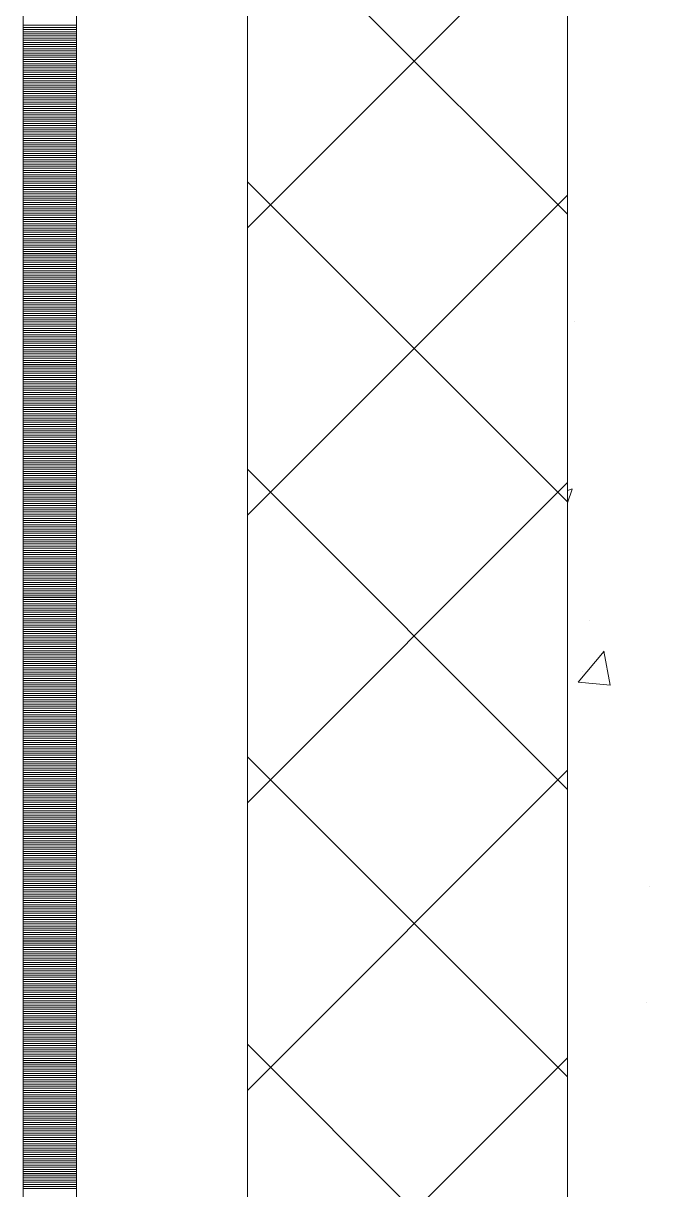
# Model space of a CAD drawing. Header units: millimetres. Extents: x 470010 to 1231400, y -134005 to 421770.
# Drawn here: x 806168 to 806462, y 170814 to 171361 of the extents above; entities that cross this region are included whole.
import ezdxf
from ezdxf.enums import TextEntityAlignment as Align

# ---------------------------------------------------------------- set-up
doc = ezdxf.new("R2010")
doc.units = ezdxf.units.MM
doc.linetypes.add('DASHED', pattern=[19.05, 12.7, -6.35])
doc.layers.get('Defpoints').update_dxf_attribs({"color": 140})
doc.layers.add('АР_Делит', color=120, linetype='Continuous', lineweight=0, plot=False)
for name, color, linetype, lineweight in [('АР_Стены ПЕНОблок', 52, 'Continuous', 20), ('АР_Тонкая', 254, 'Continuous', 5), ('АР_Утеплитель', 31, 'Continuous', 0), ('АР_Штриховка', 8, 'Continuous', 0)]:
    doc.layers.add(name, color=color, linetype=linetype, lineweight=lineweight)
doc.layers.add('РД_Оси_100', color=7, linetype='Continuous', lineweight=0, true_color=0x525252)
doc.styles.add('style1', font='ARIALN.TTF')

# ---------------------------------------------------------------- blocks, each defined once
blk = doc.blocks.new('СОШ_2200_АР_ОСИ_М100_28.05.24')
at = {"layer": 'АР_Делит', "color": 251, "linetype": 'DASHED', "true_color": 0x636466}
blk.add_lwpolyline([(114955, 135155), (114955, -355), (93595.036, -355), (93595.036, 13855), (94145, 13855), (94145, 68320), (66055, 68320), (66055, 13857.73), (83455, 13857.73), (83455, -355), (45245, -355), (45245, 13145), (44695, 13145), (44695, 26755), (45245, 26755), (45245, 68320), (20455, 68320), (20455, 26755), (27955, 26755), (27955, 13145), (-355, 13145), (-355, 100855)], dxfattribs=at)
blk = doc.blocks.new('A$C9108343f')
at = {"layer": 'АР_Стены ПЕНОблок', "color": 18, "linetype": 'Continuous', "lineweight": 20, "true_color": 0x000000}
blk.add_line((140704.09, 313879.49), (140704.09, 237679.49), dxfattribs=at)
at = {"layer": 'АР_Тонкая', "color": 18, "linetype": 'Continuous', "lineweight": 5, "true_color": 0x000000}
for p, q in [((140449.09, 313879.49), (140449.09, 237679.49)), ((140474.09, 313879.49), (140474.09, 237679.49)), ((140474.09, 237679.49), (140474.09, 313879.49)), ((140554.09, 237679.49), (140554.09, 313879.49))]:
    blk.add_line(p, q, dxfattribs=at)
at = {"layer": 'АР_Утеплитель', "color": 18, "linetype": 'Continuous', "lineweight": 0, "true_color": 0x000000}
for p, q in [((140554.09, 313879.49), (140554.09, 237679.49)), ((140704.09, 237679.49), (140704.09, 313879.49))]:
    blk.add_line(p, q, dxfattribs=at)
at = {"layer": 'АР_Штриховка', "color": 18, "linetype": 'Continuous', "lineweight": 0, "true_color": 0x000000}
for p, q in [((140704.09, 271637.67), (140554.09, 271787.67)), ((140554.09, 271631.39), (140704.09, 271781.39)), ((140449.09, 271726.24), (140474.09, 271726.24)), ((140449.09, 271725.24), (140474.09, 271725.24)), ((140449.09, 271724.24), (140474.09, 271724.24)), ((140449.09, 271723.24), (140474.09, 271723.24)), ((140449.09, 271722.24), (140474.09, 271722.24)), ((140449.09, 271721.24), (140474.09, 271721.24)), ((140449.09, 271720.24), (140474.09, 271720.24)), ((140449.09, 271719.24), (140474.09, 271719.24)), ((140449.09, 271718.24), (140474.09, 271718.24)), ((140449.09, 271717.24), (140474.09, 271717.24)), ((140449.09, 271716.24), (140474.09, 271716.24)), ((140449.09, 271715.24), (140474.09, 271715.24)), ((140449.09, 271714.24), (140474.09, 271714.24)), ((140449.09, 271713.24), (140474.09, 271713.24)), ((140449.09, 271712.24), (140474.09, 271712.24)), ((140449.09, 271711.24), (140474.09, 271711.24)), ((140449.09, 271710.24), (140474.09, 271710.24)), ((140449.09, 271709.24), (140474.09, 271709.24)), ((140449.09, 271708.24), (140474.09, 271708.24)), ((140449.09, 271707.24), (140474.09, 271707.24)), ((140449.09, 271706.24), (140474.09, 271706.24)), ((140449.09, 271705.24), (140474.09, 271705.24)), ((140449.09, 271704.24), (140474.09, 271704.24)), ((140449.09, 271703.24), (140474.09, 271703.24)), ((140449.09, 271702.24), (140474.09, 271702.24)), ((140449.09, 271701.24), (140474.09, 271701.24)), ((140449.09, 271700.24), (140474.09, 271700.24)), ((140449.09, 271699.24), (140474.09, 271699.24)), ((140449.09, 271698.24), (140474.09, 271698.24)), ((140449.09, 271697.24), (140474.09, 271697.24)), ((140449.09, 271696.24), (140474.09, 271696.24)), ((140449.09, 271695.24), (140474.09, 271695.24)), ((140449.09, 271694.24), (140474.09, 271694.24)), ((140449.09, 271693.24), (140474.09, 271693.24)), ((140449.09, 271692.24), (140474.09, 271692.24)), ((140449.09, 271691.24), (140474.09, 271691.24)), ((140449.09, 271690.24), (140474.09, 271690.24)), ((140449.09, 271689.24), (140474.09, 271689.24)), ((140449.09, 271688.24), (140474.09, 271688.24)), ((140449.09, 271687.24), (140474.09, 271687.24)), ((140449.09, 271686.24), (140474.09, 271686.24)), ((140449.09, 271685.24), (140474.09, 271685.24)), ((140449.09, 271684.24), (140474.09, 271684.24)), ((140449.09, 271683.24), (140474.09, 271683.24)), ((140449.09, 271682.24), (140474.09, 271682.24)), ((140449.09, 271681.24), (140474.09, 271681.24)), ((140449.09, 271680.24), (140474.09, 271680.24)), ((140449.09, 271679.24), (140474.09, 271679.24)), ((140449.09, 271678.24), (140474.09, 271678.24)), ((140449.09, 271677.24), (140474.09, 271677.24)), ((140449.09, 271676.24), (140474.09, 271676.24)), ((140449.09, 271675.24), (140474.09, 271675.24)), ((140449.09, 271674.24), (140474.09, 271674.24)), ((140449.09, 271673.24), (140474.09, 271673.24)), ((140449.09, 271672.24), (140474.09, 271672.24)), ((140449.09, 271671.24), (140474.09, 271671.24)), ((140449.09, 271670.24), (140474.09, 271670.24)), ((140449.09, 271669.24), (140474.09, 271669.24)), ((140449.09, 271668.24), (140474.09, 271668.24)), ((140449.09, 271667.24), (140474.09, 271667.24)), ((140449.09, 271666.24), (140474.09, 271666.24)), ((140449.09, 271665.24), (140474.09, 271665.24)), ((140449.09, 271664.24), (140474.09, 271664.24)), ((140449.09, 271663.24), (140474.09, 271663.24)), ((140449.09, 271662.24), (140474.09, 271662.24)), ((140449.09, 271661.24), (140474.09, 271661.24)), ((140449.09, 271660.24), (140474.09, 271660.24)), ((140449.09, 271659.24), (140474.09, 271659.24)), ((140449.09, 271658.24), (140474.09, 271658.24)), ((140449.09, 271657.24), (140474.09, 271657.24)), ((140449.09, 271656.24), (140474.09, 271656.24)), ((140449.09, 271655.24), (140474.09, 271655.24)), ((140449.09, 271654.24), (140474.09, 271654.24)), ((140449.09, 271653.24), (140474.09, 271653.24)), ((140704.09, 271502.97), (140554.09, 271652.97)), ((140449.09, 271652.24), (140474.09, 271652.24)), ((140449.09, 271651.24), (140474.09, 271651.24)), ((140449.09, 271650.24), (140474.09, 271650.24)), ((140449.09, 271649.24), (140474.09, 271649.24)), ((140449.09, 271648.24), (140474.09, 271648.24)), ((140449.09, 271647.24), (140474.09, 271647.24)), ((140449.09, 271646.24), (140474.09, 271646.24)), ((140449.09, 271645.24), (140474.09, 271645.24)), ((140449.09, 271644.24), (140474.09, 271644.24)), ((140449.09, 271643.24), (140474.09, 271643.24)), ((140449.09, 271642.24), (140474.09, 271642.24)), ((140554.09, 271496.68), (140704.09, 271646.68)), ((140449.09, 271641.24), (140474.09, 271641.24)), ((140449.09, 271640.24), (140474.09, 271640.24)), ((140449.09, 271639.24), (140474.09, 271639.24)), ((140449.09, 271638.24), (140474.09, 271638.24)), ((140449.09, 271637.24), (140474.09, 271637.24)), ((140449.09, 271636.24), (140474.09, 271636.24)), ((140449.09, 271635.24), (140474.09, 271635.24)), ((140449.09, 271634.24), (140474.09, 271634.24)), ((140449.09, 271633.24), (140474.09, 271633.24)), ((140449.09, 271632.24), (140474.09, 271632.24)), ((140449.09, 271631.24), (140474.09, 271631.24)), ((140449.09, 271630.24), (140474.09, 271630.24)), ((140449.09, 271629.24), (140474.09, 271629.24)), ((140449.09, 271628.24), (140474.09, 271628.24)), ((140449.09, 271627.24), (140474.09, 271627.24)), ((140449.09, 271626.24), (140474.09, 271626.24)), ((140449.09, 271625.24), (140474.09, 271625.24)), ((140449.09, 271624.24), (140474.09, 271624.24)), ((140449.09, 271623.24), (140474.09, 271623.24)), ((140449.09, 271622.24), (140474.09, 271622.24)), ((140449.09, 271621.24), (140474.09, 271621.24)), ((140449.09, 271620.24), (140474.09, 271620.24)), ((140449.09, 271619.24), (140474.09, 271619.24)), ((140449.09, 271618.24), (140474.09, 271618.24)), ((140449.09, 271617.24), (140474.09, 271617.24)), ((140449.09, 271616.24), (140474.09, 271616.24)), ((140449.09, 271615.24), (140474.09, 271615.24)), ((140449.09, 271614.24), (140474.09, 271614.24)), ((140449.09, 271613.24), (140474.09, 271613.24)), ((140449.09, 271612.24), (140474.09, 271612.24)), ((140449.09, 271611.24), (140474.09, 271611.24)), ((140449.09, 271610.24), (140474.09, 271610.24)), ((140449.09, 271609.24), (140474.09, 271609.24)), ((140449.09, 271608.24), (140474.09, 271608.24)), ((140449.09, 271607.24), (140474.09, 271607.24)), ((140449.09, 271606.24), (140474.09, 271606.24)), ((140449.09, 271605.24), (140474.09, 271605.24)), ((140449.09, 271604.24), (140474.09, 271604.24)), ((140449.09, 271603.24), (140474.09, 271603.24)), ((140449.09, 271602.24), (140474.09, 271602.24)), ((140449.09, 271601.24), (140474.09, 271601.24)), ((140449.09, 271600.24), (140474.09, 271600.24)), ((140449.09, 271599.24), (140474.09, 271599.24)), ((140449.09, 271598.24), (140474.09, 271598.24)), ((140449.09, 271597.24), (140474.09, 271597.24)), ((140449.09, 271596.24), (140474.09, 271596.24)), ((140449.09, 271595.24), (140474.09, 271595.24)), ((140449.09, 271594.24), (140474.09, 271594.24)), ((140449.09, 271593.24), (140474.09, 271593.24)), ((140449.09, 271592.24), (140474.09, 271592.24)), ((140449.09, 271591.24), (140474.09, 271591.24)), ((140449.09, 271590.24), (140474.09, 271590.24)), ((140449.09, 271589.24), (140474.09, 271589.24)), ((140449.09, 271588.24), (140474.09, 271588.24)), ((140449.09, 271587.24), (140474.09, 271587.24)), ((140707.19, 271587.29), (140707.19, 271587.29)), ((140449.09, 271586.24), (140474.09, 271586.24)), ((140449.09, 271585.24), (140474.09, 271585.24)), ((140449.09, 271584.24), (140474.09, 271584.24)), ((140449.09, 271583.24), (140474.09, 271583.24)), ((140449.09, 271582.24), (140474.09, 271582.24)), ((140449.09, 271581.24), (140474.09, 271581.24)), ((140449.09, 271580.24), (140474.09, 271580.24)), ((140449.09, 271579.24), (140474.09, 271579.24)), ((140449.09, 271578.24), (140474.09, 271578.24)), ((140449.09, 271577.24), (140474.09, 271577.24)), ((140449.09, 271576.24), (140474.09, 271576.24)), ((140449.09, 271575.24), (140474.09, 271575.24)), ((140449.09, 271574.24), (140474.09, 271574.24)), ((140449.09, 271573.24), (140474.09, 271573.24)), ((140449.09, 271572.24), (140474.09, 271572.24)), ((140449.09, 271571.24), (140474.09, 271571.24)), ((140449.09, 271570.24), (140474.09, 271570.24)), ((140449.09, 271569.24), (140474.09, 271569.24)), ((140449.09, 271568.24), (140474.09, 271568.24)), ((140449.09, 271567.24), (140474.09, 271567.24)), ((140449.09, 271566.24), (140474.09, 271566.24)), ((140449.09, 271565.24), (140474.09, 271565.24)), ((140449.09, 271564.24), (140474.09, 271564.24)), ((140449.09, 271563.24), (140474.09, 271563.24)), ((140449.09, 271562.24), (140474.09, 271562.24)), ((140449.09, 271561.24), (140474.09, 271561.24)), ((140449.09, 271560.24), (140474.09, 271560.24)), ((140449.09, 271559.24), (140474.09, 271559.24)), ((140449.09, 271558.24), (140474.09, 271558.24)), ((140449.09, 271557.24), (140474.09, 271557.24)), ((140449.09, 271556.24), (140474.09, 271556.24)), ((140449.09, 271555.24), (140474.09, 271555.24)), ((140449.09, 271554.24), (140474.09, 271554.24)), ((140449.09, 271553.24), (140474.09, 271553.24)), ((140449.09, 271552.24), (140474.09, 271552.24)), ((140449.09, 271551.24), (140474.09, 271551.24)), ((140449.09, 271550.24), (140474.09, 271550.24)), ((140449.09, 271549.24), (140474.09, 271549.24)), ((140449.09, 271548.24), (140474.09, 271548.24)), ((140449.09, 271547.24), (140474.09, 271547.24)), ((140449.09, 271546.24), (140474.09, 271546.24)), ((140449.09, 271545.24), (140474.09, 271545.24)), ((140449.09, 271544.24), (140474.09, 271544.24)), ((140449.09, 271543.24), (140474.09, 271543.24)), ((140449.09, 271542.24), (140474.09, 271542.24)), ((140449.09, 271541.24), (140474.09, 271541.24)), ((140449.09, 271540.24), (140474.09, 271540.24)), ((140449.09, 271539.24), (140474.09, 271539.24)), ((140449.09, 271538.24), (140474.09, 271538.24)), ((140449.09, 271537.24), (140474.09, 271537.24)), ((140449.09, 271536.24), (140474.09, 271536.24)), ((140449.09, 271535.24), (140474.09, 271535.24)), ((140449.09, 271534.24), (140474.09, 271534.24)), ((140449.09, 271533.24), (140474.09, 271533.24)), ((140449.09, 271532.24), (140474.09, 271532.24)), ((140449.09, 271531.24), (140474.09, 271531.24)), ((140449.09, 271530.24), (140474.09, 271530.24)), ((140449.09, 271529.24), (140474.09, 271529.24)), ((140449.09, 271528.24), (140474.09, 271528.24)), ((140449.09, 271527.24), (140474.09, 271527.24)), ((140449.09, 271526.24), (140474.09, 271526.24)), ((140449.09, 271525.24), (140474.09, 271525.24)), ((140449.09, 271524.24), (140474.09, 271524.24)), ((140449.09, 271523.24), (140474.09, 271523.24)), ((140449.09, 271522.24), (140474.09, 271522.24)), ((140449.09, 271521.24), (140474.09, 271521.24)), ((140449.09, 271520.24), (140474.09, 271520.24)), ((140449.09, 271519.24), (140474.09, 271519.24)), ((140449.09, 271518.24), (140474.09, 271518.24)), ((140449.09, 271517.24), (140474.09, 271517.24)), ((140449.09, 271516.24), (140474.09, 271516.24)), ((140704.09, 271368.26), (140554.09, 271518.26)), ((140449.09, 271515.24), (140474.09, 271515.24)), ((140449.09, 271514.24), (140474.09, 271514.24)), ((140449.09, 271513.24), (140474.09, 271513.24)), ((140449.09, 271512.24), (140474.09, 271512.24)), ((140449.09, 271511.24), (140474.09, 271511.24)), ((140554.09, 271361.98), (140704.09, 271511.98)), ((140449.09, 271510.24), (140474.09, 271510.24)), ((140449.09, 271509.24), (140474.09, 271509.24)), ((140449.09, 271508.24), (140474.09, 271508.24)), ((140449.09, 271507.24), (140474.09, 271507.24)), ((140449.09, 271506.24), (140474.09, 271506.24)), ((140449.09, 271505.24), (140474.09, 271505.24)), ((140704.09, 271508.22), (140706.32, 271509.08)), ((140704.09, 271502.49), (140706.24, 271508.88)), ((140449.09, 271504.24), (140474.09, 271504.24)), ((140449.09, 271503.24), (140474.09, 271503.24)), ((140449.09, 271502.24), (140474.09, 271502.24)), ((140449.09, 271501.24), (140474.09, 271501.24)), ((140449.09, 271500.24), (140474.09, 271500.24)), ((140449.09, 271499.24), (140474.09, 271499.24)), ((140449.09, 271498.24), (140474.09, 271498.24)), ((140449.09, 271497.24), (140474.09, 271497.24)), ((140449.09, 271496.24), (140474.09, 271496.24)), ((140449.09, 271495.24), (140474.09, 271495.24)), ((140449.09, 271494.24), (140474.09, 271494.24)), ((140449.09, 271493.24), (140474.09, 271493.24)), ((140449.09, 271492.24), (140474.09, 271492.24)), ((140449.09, 271491.24), (140474.09, 271491.24)), ((140449.09, 271490.24), (140474.09, 271490.24)), ((140449.09, 271489.24), (140474.09, 271489.24)), ((140449.09, 271488.24), (140474.09, 271488.24)), ((140449.09, 271487.24), (140474.09, 271487.24)), ((140449.09, 271486.24), (140474.09, 271486.24)), ((140449.09, 271485.24), (140474.09, 271485.24)), ((140449.09, 271484.24), (140474.09, 271484.24)), ((140449.09, 271483.24), (140474.09, 271483.24)), ((140449.09, 271482.24), (140474.09, 271482.24)), ((140449.09, 271481.24), (140474.09, 271481.24)), ((140449.09, 271480.24), (140474.09, 271480.24)), ((140449.09, 271479.24), (140474.09, 271479.24)), ((140449.09, 271478.24), (140474.09, 271478.24)), ((140449.09, 271477.24), (140474.09, 271477.24)), ((140449.09, 271476.24), (140474.09, 271476.24)), ((140449.09, 271475.24), (140474.09, 271475.24)), ((140449.09, 271474.24), (140474.09, 271474.24)), ((140449.09, 271473.24), (140474.09, 271473.24)), ((140449.09, 271472.24), (140474.09, 271472.24)), ((140449.09, 271471.24), (140474.09, 271471.24)), ((140449.09, 271470.24), (140474.09, 271470.24)), ((140449.09, 271469.24), (140474.09, 271469.24)), ((140449.09, 271468.24), (140474.09, 271468.24)), ((140449.09, 271467.24), (140474.09, 271467.24)), ((140449.09, 271466.24), (140474.09, 271466.24)), ((140449.09, 271465.24), (140474.09, 271465.24)), ((140449.09, 271464.24), (140474.09, 271464.24)), ((140449.09, 271463.24), (140474.09, 271463.24)), ((140449.09, 271462.24), (140474.09, 271462.24)), ((140449.09, 271461.24), (140474.09, 271461.24)), ((140449.09, 271460.24), (140474.09, 271460.24)), ((140449.09, 271459.24), (140474.09, 271459.24)), ((140449.09, 271458.24), (140474.09, 271458.24)), ((140449.09, 271457.24), (140474.09, 271457.24)), ((140449.09, 271456.24), (140474.09, 271456.24)), ((140449.09, 271455.24), (140474.09, 271455.24)), ((140449.09, 271454.24), (140474.09, 271454.24)), ((140449.09, 271453.24), (140474.09, 271453.24)), ((140449.09, 271452.24), (140474.09, 271452.24)), ((140449.09, 271451.24), (140474.09, 271451.24)), ((140449.09, 271450.24), (140474.09, 271450.24)), ((140449.09, 271449.24), (140474.09, 271449.24)), ((140449.09, 271448.24), (140474.09, 271448.24)), ((140449.09, 271447.24), (140474.09, 271447.24)), ((140449.09, 271446.24), (140474.09, 271446.24)), ((140449.09, 271445.24), (140474.09, 271445.24)), ((140714.53, 271447.55), (140714.53, 271447.55)), ((140449.09, 271444.24), (140474.09, 271444.24)), ((140449.09, 271443.24), (140474.09, 271443.24)), ((140449.09, 271442.24), (140474.09, 271442.24)), ((140449.09, 271441.24), (140474.09, 271441.24)), ((140449.09, 271440.24), (140474.09, 271440.24)), ((140449.09, 271439.24), (140474.09, 271439.24)), ((140449.09, 271438.24), (140474.09, 271438.24)), ((140449.09, 271437.24), (140474.09, 271437.24)), ((140449.09, 271436.24), (140474.09, 271436.24)), ((140449.09, 271435.24), (140474.09, 271435.24)), ((140449.09, 271434.24), (140474.09, 271434.24)), ((140449.09, 271433.24), (140474.09, 271433.24)), ((140449.09, 271432.24), (140474.09, 271432.24)), ((140449.09, 271431.24), (140474.09, 271431.24)), ((140449.09, 271430.24), (140474.09, 271430.24)), ((140449.09, 271429.24), (140474.09, 271429.24)), ((140709.12, 271418.47), (140721.36, 271433.07)), ((140724.13, 271417.1), (140721.19, 271433.03)), ((140449.09, 271428.24), (140474.09, 271428.24)), ((140449.09, 271427.24), (140474.09, 271427.24)), ((140449.09, 271426.24), (140474.09, 271426.24)), ((140449.09, 271425.24), (140474.09, 271425.24)), ((140449.09, 271424.24), (140474.09, 271424.24)), ((140449.09, 271423.24), (140474.09, 271423.24)), ((140711.28, 271423.38), (140711.28, 271423.38)), ((140449.09, 271422.24), (140474.09, 271422.24)), ((140449.09, 271421.24), (140474.09, 271421.24)), ((140449.09, 271420.24), (140474.09, 271420.24)), ((140449.09, 271419.24), (140474.09, 271419.24)), ((140449.09, 271418.24), (140474.09, 271418.24)), ((140709.12, 271418.46), (140724.3, 271417.14)), ((140449.09, 271417.24), (140474.09, 271417.24)), ((140449.09, 271416.24), (140474.09, 271416.24)), ((140449.09, 271415.24), (140474.09, 271415.24)), ((140449.09, 271414.24), (140474.09, 271414.24)), ((140449.09, 271413.24), (140474.09, 271413.24)), ((140449.09, 271412.24), (140474.09, 271412.24)), ((140449.09, 271411.24), (140474.09, 271411.24)), ((140449.09, 271410.24), (140474.09, 271410.24)), ((140449.09, 271409.24), (140474.09, 271409.24)), ((140449.09, 271408.24), (140474.09, 271408.24)), ((140449.09, 271407.24), (140474.09, 271407.24)), ((140449.09, 271406.24), (140474.09, 271406.24)), ((140449.09, 271405.24), (140474.09, 271405.24)), ((140449.09, 271404.24), (140474.09, 271404.24)), ((140449.09, 271403.24), (140474.09, 271403.24)), ((140449.09, 271402.24), (140474.09, 271402.24)), ((140449.09, 271401.24), (140474.09, 271401.24)), ((140449.09, 271400.24), (140474.09, 271400.24)), ((140449.09, 271399.24), (140474.09, 271399.24)), ((140449.09, 271398.24), (140474.09, 271398.24)), ((140449.09, 271397.24), (140474.09, 271397.24)), ((140449.09, 271396.24), (140474.09, 271396.24)), ((140449.09, 271395.24), (140474.09, 271395.24)), ((140449.09, 271394.24), (140474.09, 271394.24)), ((140449.09, 271393.24), (140474.09, 271393.24)), ((140449.09, 271392.24), (140474.09, 271392.24)), ((140449.09, 271391.24), (140474.09, 271391.24)), ((140449.09, 271390.24), (140474.09, 271390.24)), ((140449.09, 271389.24), (140474.09, 271389.24)), ((140449.09, 271388.24), (140474.09, 271388.24)), ((140449.09, 271387.24), (140474.09, 271387.24)), ((140449.09, 271386.24), (140474.09, 271386.24)), ((140449.09, 271385.24), (140474.09, 271385.24)), ((140449.09, 271384.24), (140474.09, 271384.24)), ((140449.09, 271383.24), (140474.09, 271383.24)), ((140449.09, 271382.24), (140474.09, 271382.24)), ((140449.09, 271381.24), (140474.09, 271381.24)), ((140449.09, 271380.24), (140474.09, 271380.24)), ((140704.09, 271233.56), (140554.09, 271383.56)), ((140449.09, 271379.24), (140474.09, 271379.24)), ((140449.09, 271378.24), (140474.09, 271378.24)), ((140449.09, 271377.24), (140474.09, 271377.24)), ((140449.09, 271376.24), (140474.09, 271376.24)), ((140449.09, 271375.24), (140474.09, 271375.24)), ((140449.09, 271374.24), (140474.09, 271374.24)), ((140554.09, 271227.27), (140704.09, 271377.27)), ((140449.09, 271373.24), (140474.09, 271373.24)), ((140449.09, 271372.24), (140474.09, 271372.24)), ((140449.09, 271371.24), (140474.09, 271371.24)), ((140449.09, 271370.24), (140474.09, 271370.24)), ((140449.09, 271369.24), (140474.09, 271369.24)), ((140449.09, 271368.24), (140474.09, 271368.24)), ((140449.09, 271367.24), (140474.09, 271367.24)), ((140449.09, 271366.24), (140474.09, 271366.24)), ((140449.09, 271365.24), (140474.09, 271365.24)), ((140449.09, 271364.24), (140474.09, 271364.24)), ((140449.09, 271363.24), (140474.09, 271363.24)), ((140449.09, 271362.24), (140474.09, 271362.24)), ((140449.09, 271361.24), (140474.09, 271361.24)), ((140449.09, 271360.24), (140474.09, 271360.24)), ((140449.09, 271359.24), (140474.09, 271359.24)), ((140449.09, 271358.24), (140474.09, 271358.24)), ((140449.09, 271357.24), (140474.09, 271357.24)), ((140449.09, 271356.24), (140474.09, 271356.24)), ((140449.09, 271355.24), (140474.09, 271355.24)), ((140449.09, 271354.24), (140474.09, 271354.24)), ((140449.09, 271353.24), (140474.09, 271353.24)), ((140449.09, 271352.24), (140474.09, 271352.24)), ((140449.09, 271351.24), (140474.09, 271351.24)), ((140449.09, 271350.24), (140474.09, 271350.24)), ((140449.09, 271349.24), (140474.09, 271349.24)), ((140449.09, 271348.24), (140474.09, 271348.24)), ((140449.09, 271347.24), (140474.09, 271347.24)), ((140449.09, 271346.24), (140474.09, 271346.24)), ((140449.09, 271345.24), (140474.09, 271345.24)), ((140449.09, 271344.24), (140474.09, 271344.24)), ((140449.09, 271343.24), (140474.09, 271343.24)), ((140449.09, 271342.24), (140474.09, 271342.24)), ((140449.09, 271341.24), (140474.09, 271341.24)), ((140449.09, 271340.24), (140474.09, 271340.24)), ((140449.09, 271339.24), (140474.09, 271339.24)), ((140449.09, 271338.24), (140474.09, 271338.24)), ((140449.09, 271337.24), (140474.09, 271337.24)), ((140449.09, 271336.24), (140474.09, 271336.24)), ((140449.09, 271335.24), (140474.09, 271335.24)), ((140449.09, 271334.24), (140474.09, 271334.24)), ((140449.09, 271333.24), (140474.09, 271333.24)), ((140449.09, 271332.24), (140474.09, 271332.24)), ((140449.09, 271331.24), (140474.09, 271331.24)), ((140449.09, 271330.24), (140474.09, 271330.24)), ((140449.09, 271329.24), (140474.09, 271329.24)), ((140449.09, 271328.24), (140474.09, 271328.24)), ((140449.09, 271327.24), (140474.09, 271327.24)), ((140449.09, 271326.24), (140474.09, 271326.24)), ((140449.09, 271325.24), (140474.09, 271325.24)), ((140449.09, 271324.24), (140474.09, 271324.24)), ((140449.09, 271323.24), (140474.09, 271323.24)), ((140449.09, 271322.24), (140474.09, 271322.24)), ((140449.09, 271321.24), (140474.09, 271321.24)), ((140449.09, 271320.24), (140474.09, 271320.24)), ((140449.09, 271319.24), (140474.09, 271319.24)), ((140742.78, 271322.66), (140742.78, 271322.66)), ((140449.09, 271318.24), (140474.09, 271318.24)), ((140449.09, 271317.24), (140474.09, 271317.24)), ((140449.09, 271316.24), (140474.09, 271316.24)), ((140449.09, 271315.24), (140474.09, 271315.24)), ((140449.09, 271314.24), (140474.09, 271314.24)), ((140449.09, 271313.24), (140474.09, 271313.24)), ((140449.09, 271312.24), (140474.09, 271312.24)), ((140449.09, 271311.24), (140474.09, 271311.24)), ((140449.09, 271310.24), (140474.09, 271310.24)), ((140449.09, 271309.24), (140474.09, 271309.24)), ((140449.09, 271308.24), (140474.09, 271308.24)), ((140449.09, 271307.24), (140474.09, 271307.24)), ((140449.09, 271306.24), (140474.09, 271306.24)), ((140449.09, 271305.24), (140474.09, 271305.24)), ((140449.09, 271304.24), (140474.09, 271304.24)), ((140449.09, 271303.24), (140474.09, 271303.24)), ((140449.09, 271302.24), (140474.09, 271302.24)), ((140449.09, 271301.24), (140474.09, 271301.24)), ((140449.09, 271300.24), (140474.09, 271300.24)), ((140449.09, 271299.24), (140474.09, 271299.24)), ((140449.09, 271298.24), (140474.09, 271298.24)), ((140449.09, 271297.24), (140474.09, 271297.24)), ((140449.09, 271296.24), (140474.09, 271296.24)), ((140449.09, 271295.24), (140474.09, 271295.24)), ((140449.09, 271294.24), (140474.09, 271294.24)), ((140449.09, 271293.24), (140474.09, 271293.24)), ((140449.09, 271292.24), (140474.09, 271292.24)), ((140449.09, 271291.24), (140474.09, 271291.24)), ((140449.09, 271290.24), (140474.09, 271290.24)), ((140449.09, 271289.24), (140474.09, 271289.24)), ((140449.09, 271288.24), (140474.09, 271288.24)), ((140449.09, 271287.24), (140474.09, 271287.24)), ((140449.09, 271286.24), (140474.09, 271286.24)), ((140449.09, 271285.24), (140474.09, 271285.24)), ((140449.09, 271284.24), (140474.09, 271284.24)), ((140449.09, 271283.24), (140474.09, 271283.24)), ((140449.09, 271282.24), (140474.09, 271282.24)), ((140449.09, 271281.24), (140474.09, 271281.24)), ((140449.09, 271280.24), (140474.09, 271280.24)), ((140449.09, 271279.24), (140474.09, 271279.24)), ((140449.09, 271278.24), (140474.09, 271278.24)), ((140449.09, 271277.24), (140474.09, 271277.24)), ((140449.09, 271276.24), (140474.09, 271276.24)), ((140449.09, 271275.24), (140474.09, 271275.24)), ((140449.09, 271274.24), (140474.09, 271274.24)), ((140449.09, 271273.24), (140474.09, 271273.24)), ((140449.09, 271272.24), (140474.09, 271272.24)), ((140449.09, 271271.24), (140474.09, 271271.24)), ((140449.09, 271270.24), (140474.09, 271270.24)), ((140449.09, 271269.24), (140474.09, 271269.24)), ((140449.09, 271268.24), (140474.09, 271268.24)), ((140449.09, 271267.24), (140474.09, 271267.24)), ((140449.09, 271266.24), (140474.09, 271266.24)), ((140449.09, 271265.24), (140474.09, 271265.24)), ((140741.31, 271268.31), (140741.31, 271268.31)), ((140449.09, 271264.24), (140474.09, 271264.24)), ((140449.09, 271263.24), (140474.09, 271263.24)), ((140449.09, 271262.24), (140474.09, 271262.24)), ((140449.09, 271261.24), (140474.09, 271261.24)), ((140449.09, 271260.24), (140474.09, 271260.24)), ((140449.09, 271259.24), (140474.09, 271259.24)), ((140449.09, 271258.24), (140474.09, 271258.24)), ((140449.09, 271257.24), (140474.09, 271257.24)), ((140449.09, 271256.24), (140474.09, 271256.24)), ((140449.09, 271255.24), (140474.09, 271255.24)), ((140449.09, 271254.24), (140474.09, 271254.24)), ((140449.09, 271253.24), (140474.09, 271253.24)), ((140449.09, 271252.24), (140474.09, 271252.24)), ((140449.09, 271251.24), (140474.09, 271251.24)), ((140449.09, 271250.24), (140474.09, 271250.24)), ((140449.09, 271249.24), (140474.09, 271249.24)), ((140449.09, 271248.24), (140474.09, 271248.24)), ((140704.09, 271098.86), (140554.09, 271248.86)), ((140449.09, 271247.24), (140474.09, 271247.24)), ((140449.09, 271246.24), (140474.09, 271246.24)), ((140449.09, 271245.24), (140474.09, 271245.24)), ((140449.09, 271244.24), (140474.09, 271244.24)), ((140449.09, 271243.24), (140474.09, 271243.24)), ((140449.09, 271242.24), (140474.09, 271242.24)), ((140449.09, 271241.24), (140474.09, 271241.24)), ((140449.09, 271240.24), (140474.09, 271240.24)), ((140449.09, 271239.24), (140474.09, 271239.24)), ((140449.09, 271238.24), (140474.09, 271238.24)), ((140554.09, 271092.57), (140704.09, 271242.57)), ((140449.09, 271237.24), (140474.09, 271237.24)), ((140449.09, 271236.24), (140474.09, 271236.24)), ((140449.09, 271235.24), (140474.09, 271235.24)), ((140449.09, 271234.24), (140474.09, 271234.24)), ((140449.09, 271233.24), (140474.09, 271233.24)), ((140449.09, 271232.24), (140474.09, 271232.24)), ((140449.09, 271231.24), (140474.09, 271231.24)), ((140449.09, 271230.24), (140474.09, 271230.24)), ((140449.09, 271229.24), (140474.09, 271229.24)), ((140449.09, 271228.24), (140474.09, 271228.24)), ((140449.09, 271227.24), (140474.09, 271227.24)), ((140449.09, 271226.24), (140474.09, 271226.24)), ((140449.09, 271225.24), (140474.09, 271225.24)), ((140449.09, 271224.24), (140474.09, 271224.24)), ((140449.09, 271223.24), (140474.09, 271223.24)), ((140449.09, 271222.24), (140474.09, 271222.24)), ((140449.09, 271221.24), (140474.09, 271221.24)), ((140449.09, 271220.24), (140474.09, 271220.24)), ((140449.09, 271219.24), (140474.09, 271219.24)), ((140449.09, 271218.24), (140474.09, 271218.24)), ((140449.09, 271217.24), (140474.09, 271217.24)), ((140449.09, 271216.24), (140474.09, 271216.24)), ((140449.09, 271215.24), (140474.09, 271215.24)), ((140449.09, 271214.24), (140474.09, 271214.24)), ((140449.09, 271213.24), (140474.09, 271213.24)), ((140449.09, 271212.24), (140474.09, 271212.24)), ((140449.09, 271211.24), (140474.09, 271211.24)), ((140449.09, 271210.24), (140474.09, 271210.24)), ((140449.09, 271209.24), (140474.09, 271209.24)), ((140449.09, 271208.24), (140474.09, 271208.24)), ((140449.09, 271207.24), (140474.09, 271207.24)), ((140449.09, 271206.24), (140474.09, 271206.24)), ((140449.09, 271205.24), (140474.09, 271205.24)), ((140449.09, 271204.24), (140474.09, 271204.24)), ((140449.09, 271203.24), (140474.09, 271203.24)), ((140449.09, 271202.24), (140474.09, 271202.24)), ((140449.09, 271201.24), (140474.09, 271201.24)), ((140449.09, 271200.24), (140474.09, 271200.24)), ((140449.09, 271199.24), (140474.09, 271199.24)), ((140449.09, 271198.24), (140474.09, 271198.24)), ((140449.09, 271197.24), (140474.09, 271197.24)), ((140449.09, 271196.24), (140474.09, 271196.24)), ((140449.09, 271195.24), (140474.09, 271195.24)), ((140449.09, 271194.24), (140474.09, 271194.24)), ((140449.09, 271193.24), (140474.09, 271193.24)), ((140449.09, 271192.24), (140474.09, 271192.24)), ((140449.09, 271191.24), (140474.09, 271191.24)), ((140449.09, 271190.24), (140474.09, 271190.24)), ((140449.09, 271189.24), (140474.09, 271189.24)), ((140449.09, 271188.24), (140474.09, 271188.24)), ((140449.09, 271187.24), (140474.09, 271187.24)), ((140449.09, 271186.24), (140474.09, 271186.24)), ((140449.09, 271185.24), (140474.09, 271185.24)), ((140449.09, 271184.24), (140474.09, 271184.24)), ((140449.09, 271183.24), (140474.09, 271183.24)), ((140449.09, 271182.24), (140474.09, 271182.24)), ((140449.09, 271181.24), (140474.09, 271181.24))]:
    blk.add_line(p, q, dxfattribs=at)
at = {"layer": 'РД_Оси_100'}
blk.add_blockref('СОШ_2200_АР_ОСИ_М100_28.05.24', (140804.09, 223079.49), dxfattribs=at)
at = {"layer": 'Defpoints', "color": 18, "true_color": 0x000000, "style": 'style1'}
for p in [(143949.34, 316089.12), (143974.98, 281639.5), (143890.4, 273244.71), (143839.99, 264276.81), (143967.75, 254892.38), (12251.96, 104178.14), (12382.58, 96023.14)]:
    blk.add_attdef('АР-ПОМЕЩЕНИЕ:НАИМЕНОВАНИЕ', text='', height=100, dxfattribs=at).set_placement(p, align=Align.MIDDLE)
at = {"layer": 'Defpoints', "color": 18, "true_color": 0x000000, "style": 'style1', "flags": 8}
for p in [(143951.3, 279099.09), (143848.34, 269251.11), (143875.33, 260094.25), (144049.74, 250824.7), (163419.28, 238153.36), (155897.46, 237965.97), (183037.2, 237965.97), (143342.94, 237876.19)]:
    blk.add_attdef('АР-ПОМЕЩЕНИЕ:НАИМЕНОВАНИЕ', text='', height=100, dxfattribs=at).set_placement(p, align=Align.MIDDLE)

msp = doc.modelspace()

# ---------------------------------------------------------------- linework, layer by layer
at = {"layer": 'АР_Стены ПЕНОблок', "color": 18, "linetype": 'Continuous', "lineweight": 20, "true_color": 0x000000}
msp.add_line((806422.706, 213513.251), (806422.706, 137313.251), dxfattribs=at)
at = {"layer": 'АР_Тонкая', "color": 18, "linetype": 'Continuous', "lineweight": 5, "true_color": 0x000000}
for p, q in [((806167.706, 213513.251), (806167.706, 137313.251)), ((806192.706, 213513.251), (806192.706, 137313.251)), ((806192.706, 137313.251), (806192.706, 213513.251)), ((806272.706, 137313.251), (806272.706, 213513.251))]:
    msp.add_line(p, q, dxfattribs=at)
at = {"layer": 'АР_Утеплитель', "color": 18, "linetype": 'Continuous', "lineweight": 0, "true_color": 0x000000}
for p, q in [((806272.706, 213513.251), (806272.706, 137313.251)), ((806422.706, 137313.251), (806422.706, 213513.251))]:
    msp.add_line(p, q, dxfattribs=at)
at = {"layer": 'АР_Штриховка', "color": 18, "linetype": 'Continuous', "lineweight": 0, "true_color": 0x000000}
for p, q in [((806422.706, 171271.43), (806272.706, 171421.43)), ((806272.706, 171265.143), (806422.706, 171415.143)), ((806167.706, 171360), (806192.706, 171360)), ((806167.706, 171359), (806192.706, 171359)), ((806167.706, 171358), (806192.706, 171358)), ((806167.706, 171357), (806192.706, 171357)), ((806167.706, 171356), (806192.706, 171356)), ((806167.706, 171355), (806192.706, 171355)), ((806167.706, 171354), (806192.706, 171354)), ((806167.706, 171353), (806192.706, 171353)), ((806167.706, 171352), (806192.706, 171352)), ((806167.706, 171351), (806192.706, 171351)), ((806167.706, 171350), (806192.706, 171350)), ((806167.706, 171349), (806192.706, 171349)), ((806167.706, 171348), (806192.706, 171348)), ((806167.706, 171347), (806192.706, 171347)), ((806167.706, 171346), (806192.706, 171346)), ((806167.706, 171345), (806192.706, 171345)), ((806167.706, 171344), (806192.706, 171344)), ((806167.706, 171343), (806192.706, 171343)), ((806167.706, 171342), (806192.706, 171342)), ((806167.706, 171341), (806192.706, 171341)), ((806167.706, 171340), (806192.706, 171340)), ((806167.706, 171339), (806192.706, 171339)), ((806167.706, 171338), (806192.706, 171338)), ((806167.706, 171337), (806192.706, 171337)), ((806167.706, 171336), (806192.706, 171336)), ((806167.706, 171335), (806192.706, 171335)), ((806167.706, 171334), (806192.706, 171334)), ((806167.706, 171333), (806192.706, 171333)), ((806167.706, 171332), (806192.706, 171332)), ((806167.706, 171331), (806192.706, 171331)), ((806167.706, 171330), (806192.706, 171330)), ((806167.706, 171329), (806192.706, 171329)), ((806167.706, 171328), (806192.706, 171328)), ((806167.706, 171327), (806192.706, 171327)), ((806167.706, 171326), (806192.706, 171326)), ((806167.706, 171325), (806192.706, 171325)), ((806167.706, 171324), (806192.706, 171324)), ((806167.706, 171323), (806192.706, 171323)), ((806167.706, 171322), (806192.706, 171322)), ((806167.706, 171321), (806192.706, 171321)), ((806167.706, 171320), (806192.706, 171320)), ((806167.706, 171319), (806192.706, 171319)), ((806167.706, 171318), (806192.706, 171318)), ((806167.706, 171317), (806192.706, 171317)), ((806167.706, 171316), (806192.706, 171316)), ((806167.706, 171315), (806192.706, 171315)), ((806167.706, 171314), (806192.706, 171314)), ((806167.706, 171313), (806192.706, 171313)), ((806167.706, 171312), (806192.706, 171312)), ((806167.706, 171311), (806192.706, 171311)), ((806167.706, 171310), (806192.706, 171310)), ((806167.706, 171309), (806192.706, 171309)), ((806167.706, 171308), (806192.706, 171308)), ((806167.706, 171307), (806192.706, 171307)), ((806167.706, 171306), (806192.706, 171306)), ((806167.706, 171305), (806192.706, 171305)), ((806167.706, 171304), (806192.706, 171304)), ((806167.706, 171303), (806192.706, 171303)), ((806167.706, 171302), (806192.706, 171302)), ((806167.706, 171301), (806192.706, 171301)), ((806167.706, 171300), (806192.706, 171300)), ((806167.706, 171299), (806192.706, 171299)), ((806167.706, 171298), (806192.706, 171298)), ((806167.706, 171297), (806192.706, 171297)), ((806167.706, 171296), (806192.706, 171296)), ((806167.706, 171295), (806192.706, 171295)), ((806167.706, 171294), (806192.706, 171294)), ((806167.706, 171293), (806192.706, 171293)), ((806167.706, 171292), (806192.706, 171292)), ((806167.706, 171291), (806192.706, 171291)), ((806167.706, 171290), (806192.706, 171290)), ((806167.706, 171289), (806192.706, 171289)), ((806167.706, 171288), (806192.706, 171288)), ((806167.706, 171287), (806192.706, 171287)), ((806167.706, 171286), (806192.706, 171286)), ((806167.706, 171285), (806192.706, 171285)), ((806167.706, 171284), (806192.706, 171284)), ((806167.706, 171283), (806192.706, 171283)), ((806422.706, 171136.726), (806272.706, 171286.726)), ((806167.706, 171282), (806192.706, 171282)), ((806167.706, 171281), (806192.706, 171281)), ((806167.706, 171280), (806192.706, 171280)), ((806167.706, 171279), (806192.706, 171279)), ((806167.706, 171278), (806192.706, 171278)), ((806272.706, 171130.439), (806422.706, 171280.439)), ((806167.706, 171277), (806192.706, 171277)), ((806167.706, 171276), (806192.706, 171276)), ((806167.706, 171275), (806192.706, 171275)), ((806167.706, 171274), (806192.706, 171274)), ((806167.706, 171273), (806192.706, 171273)), ((806167.706, 171272), (806192.706, 171272)), ((806167.706, 171271), (806192.706, 171271)), ((806167.706, 171270), (806192.706, 171270)), ((806167.706, 171269), (806192.706, 171269)), ((806167.706, 171268), (806192.706, 171268)), ((806167.706, 171267), (806192.706, 171267)), ((806167.706, 171266), (806192.706, 171266)), ((806167.706, 171265), (806192.706, 171265)), ((806167.706, 171264), (806192.706, 171264)), ((806167.706, 171263), (806192.706, 171263)), ((806167.706, 171262), (806192.706, 171262)), ((806167.706, 171261), (806192.706, 171261)), ((806167.706, 171260), (806192.706, 171260)), ((806167.706, 171259), (806192.706, 171259)), ((806167.706, 171258), (806192.706, 171258)), ((806167.706, 171257), (806192.706, 171257)), ((806167.706, 171256), (806192.706, 171256)), ((806167.706, 171255), (806192.706, 171255)), ((806167.706, 171254), (806192.706, 171254)), ((806167.706, 171253), (806192.706, 171253)), ((806167.706, 171252), (806192.706, 171252)), ((806167.706, 171251), (806192.706, 171251)), ((806167.706, 171250), (806192.706, 171250)), ((806167.706, 171249), (806192.706, 171249)), ((806167.706, 171248), (806192.706, 171248)), ((806167.706, 171247), (806192.706, 171247)), ((806167.706, 171246), (806192.706, 171246)), ((806167.706, 171245), (806192.706, 171245)), ((806167.706, 171244), (806192.706, 171244)), ((806167.706, 171243), (806192.706, 171243)), ((806167.706, 171242), (806192.706, 171242)), ((806167.706, 171241), (806192.706, 171241)), ((806167.706, 171240), (806192.706, 171240)), ((806167.706, 171239), (806192.706, 171239)), ((806167.706, 171238), (806192.706, 171238)), ((806167.706, 171237), (806192.706, 171237)), ((806167.706, 171236), (806192.706, 171236)), ((806167.706, 171235), (806192.706, 171235)), ((806167.706, 171234), (806192.706, 171234)), ((806167.706, 171233), (806192.706, 171233)), ((806167.706, 171232), (806192.706, 171232)), ((806167.706, 171231), (806192.706, 171231)), ((806167.706, 171230), (806192.706, 171230)), ((806167.706, 171229), (806192.706, 171229)), ((806167.706, 171228), (806192.706, 171228)), ((806167.706, 171227), (806192.706, 171227)), ((806167.706, 171226), (806192.706, 171226)), ((806167.706, 171225), (806192.706, 171225)), ((806167.706, 171224), (806192.706, 171224)), ((806167.706, 171223), (806192.706, 171223)), ((806167.706, 171222), (806192.706, 171222)), ((806167.706, 171221), (806192.706, 171221)), ((806167.706, 171220), (806192.706, 171220)), ((806167.706, 171219), (806192.706, 171219)), ((806167.706, 171218), (806192.706, 171218)), ((806167.706, 171217), (806192.706, 171217)), ((806167.706, 171216), (806192.706, 171216)), ((806167.706, 171215), (806192.706, 171215)), ((806167.706, 171214), (806192.706, 171214)), ((806167.706, 171213), (806192.706, 171213)), ((806167.706, 171212), (806192.706, 171212)), ((806167.706, 171211), (806192.706, 171211)), ((806167.706, 171210), (806192.706, 171210)), ((806167.706, 171209), (806192.706, 171209)), ((806167.706, 171208), (806192.706, 171208)), ((806167.706, 171207), (806192.706, 171207)), ((806167.706, 171206), (806192.706, 171206)), ((806167.706, 171205), (806192.706, 171205)), ((806167.706, 171204), (806192.706, 171204)), ((806167.706, 171203), (806192.706, 171203)), ((806167.706, 171202), (806192.706, 171202)), ((806167.706, 171201), (806192.706, 171201)), ((806167.706, 171200), (806192.706, 171200)), ((806167.706, 171199), (806192.706, 171199)), ((806167.706, 171198), (806192.706, 171198)), ((806167.706, 171197), (806192.706, 171197)), ((806167.706, 171196), (806192.706, 171196)), ((806167.706, 171195), (806192.706, 171195)), ((806167.706, 171194), (806192.706, 171194)), ((806167.706, 171193), (806192.706, 171193)), ((806167.706, 171192), (806192.706, 171192)), ((806167.706, 171191), (806192.706, 171191)), ((806167.706, 171190), (806192.706, 171190)), ((806167.706, 171189), (806192.706, 171189)), ((806167.706, 171188), (806192.706, 171188)), ((806167.706, 171187), (806192.706, 171187)), ((806167.706, 171186), (806192.706, 171186)), ((806167.706, 171185), (806192.706, 171185)), ((806167.706, 171184), (806192.706, 171184)), ((806167.706, 171183), (806192.706, 171183)), ((806167.706, 171182), (806192.706, 171182)), ((806167.706, 171181), (806192.706, 171181)), ((806167.706, 171180), (806192.706, 171180)), ((806167.706, 171179), (806192.706, 171179)), ((806167.706, 171178), (806192.706, 171178)), ((806167.706, 171177), (806192.706, 171177)), ((806167.706, 171176), (806192.706, 171176)), ((806167.706, 171175), (806192.706, 171175)), ((806167.706, 171174), (806192.706, 171174)), ((806167.706, 171173), (806192.706, 171173)), ((806167.706, 171172), (806192.706, 171172)), ((806167.706, 171171), (806192.706, 171171)), ((806167.706, 171170), (806192.706, 171170)), ((806167.706, 171169), (806192.706, 171169)), ((806167.706, 171168), (806192.706, 171168)), ((806167.706, 171167), (806192.706, 171167)), ((806167.706, 171166), (806192.706, 171166)), ((806167.706, 171165), (806192.706, 171165)), ((806167.706, 171164), (806192.706, 171164)), ((806167.706, 171163), (806192.706, 171163)), ((806167.706, 171162), (806192.706, 171162)), ((806167.706, 171161), (806192.706, 171161)), ((806167.706, 171160), (806192.706, 171160)), ((806167.706, 171159), (806192.706, 171159)), ((806167.706, 171158), (806192.706, 171158)), ((806167.706, 171157), (806192.706, 171157)), ((806167.706, 171156), (806192.706, 171156)), ((806167.706, 171155), (806192.706, 171155)), ((806167.706, 171154), (806192.706, 171154)), ((806167.706, 171153), (806192.706, 171153)), ((806167.706, 171152), (806192.706, 171152)), ((806422.706, 171002.023), (806272.706, 171152.023)), ((806167.706, 171151), (806192.706, 171151)), ((806167.706, 171150), (806192.706, 171150)), ((806167.706, 171149), (806192.706, 171149)), ((806167.706, 171148), (806192.706, 171148)), ((806167.706, 171147), (806192.706, 171147)), ((806167.706, 171146), (806192.706, 171146)), ((806167.706, 171145), (806192.706, 171145)), ((806167.706, 171144), (806192.706, 171144)), ((806167.706, 171143), (806192.706, 171143)), ((806167.706, 171142), (806192.706, 171142)), ((806167.706, 171141), (806192.706, 171141)), ((806272.706, 170995.736), (806422.706, 171145.736)), ((806422.706, 171141.98), (806424.931, 171142.834)), ((806422.706, 171136.245), (806424.849, 171142.633)), ((806167.706, 171140), (806192.706, 171140)), ((806167.706, 171139), (806192.706, 171139)), ((806167.706, 171138), (806192.706, 171138)), ((806167.706, 171137), (806192.706, 171137)), ((806167.706, 171136), (806192.706, 171136)), ((806167.706, 171135), (806192.706, 171135)), ((806167.706, 171134), (806192.706, 171134)), ((806167.706, 171133), (806192.706, 171133)), ((806167.706, 171132), (806192.706, 171132)), ((806167.706, 171131), (806192.706, 171131)), ((806167.706, 171130), (806192.706, 171130)), ((806167.706, 171129), (806192.706, 171129)), ((806167.706, 171128), (806192.706, 171128)), ((806167.706, 171127), (806192.706, 171127)), ((806167.706, 171126), (806192.706, 171126)), ((806167.706, 171125), (806192.706, 171125)), ((806167.706, 171124), (806192.706, 171124)), ((806167.706, 171123), (806192.706, 171123)), ((806167.706, 171122), (806192.706, 171122)), ((806167.706, 171121), (806192.706, 171121)), ((806167.706, 171120), (806192.706, 171120)), ((806167.706, 171119), (806192.706, 171119)), ((806167.706, 171118), (806192.706, 171118)), ((806167.706, 171117), (806192.706, 171117)), ((806167.706, 171116), (806192.706, 171116)), ((806167.706, 171115), (806192.706, 171115)), ((806167.706, 171114), (806192.706, 171114)), ((806167.706, 171113), (806192.706, 171113)), ((806167.706, 171112), (806192.706, 171112)), ((806167.706, 171111), (806192.706, 171111)), ((806167.706, 171110), (806192.706, 171110)), ((806167.706, 171109), (806192.706, 171109)), ((806167.706, 171108), (806192.706, 171108)), ((806167.706, 171107), (806192.706, 171107)), ((806167.706, 171106), (806192.706, 171106)), ((806167.706, 171105), (806192.706, 171105)), ((806167.706, 171104), (806192.706, 171104)), ((806167.706, 171103), (806192.706, 171103)), ((806167.706, 171102), (806192.706, 171102)), ((806167.706, 171101), (806192.706, 171101)), ((806167.706, 171100), (806192.706, 171100)), ((806167.706, 171099), (806192.706, 171099)), ((806167.706, 171098), (806192.706, 171098)), ((806167.706, 171097), (806192.706, 171097)), ((806167.706, 171096), (806192.706, 171096)), ((806167.706, 171095), (806192.706, 171095)), ((806167.706, 171094), (806192.706, 171094)), ((806167.706, 171093), (806192.706, 171093)), ((806167.706, 171092), (806192.706, 171092)), ((806167.706, 171091), (806192.706, 171091)), ((806167.706, 171090), (806192.706, 171090)), ((806167.706, 171089), (806192.706, 171089)), ((806167.706, 171088), (806192.706, 171088)), ((806167.706, 171087), (806192.706, 171087)), ((806167.706, 171086), (806192.706, 171086)), ((806167.706, 171085), (806192.706, 171085)), ((806167.706, 171084), (806192.706, 171084)), ((806167.706, 171083), (806192.706, 171083)), ((806167.706, 171082), (806192.706, 171082)), ((806167.706, 171081), (806192.706, 171081)), ((806167.706, 171080), (806192.706, 171080)), ((806167.706, 171079), (806192.706, 171079)), ((806167.706, 171078), (806192.706, 171078)), ((806167.706, 171077), (806192.706, 171077)), ((806167.706, 171076), (806192.706, 171076)), ((806167.706, 171075), (806192.706, 171075)), ((806167.706, 171074), (806192.706, 171074)), ((806167.706, 171073), (806192.706, 171073)), ((806167.706, 171072), (806192.706, 171072)), ((806167.706, 171071), (806192.706, 171071)), ((806167.706, 171070), (806192.706, 171070)), ((806167.706, 171069), (806192.706, 171069)), ((806167.706, 171068), (806192.706, 171068)), ((806167.706, 171067), (806192.706, 171067)), ((806167.706, 171066), (806192.706, 171066)), ((806167.706, 171065), (806192.706, 171065)), ((806427.73, 171052.232), (806439.975, 171066.825)), ((806442.739, 171050.862), (806439.802, 171066.783)), ((806167.706, 171064), (806192.706, 171064)), ((806167.706, 171063), (806192.706, 171063)), ((806167.706, 171062), (806192.706, 171062)), ((806167.706, 171061), (806192.706, 171061)), ((806167.706, 171060), (806192.706, 171060)), ((806167.706, 171059), (806192.706, 171059)), ((806167.706, 171058), (806192.706, 171058)), ((806167.706, 171057), (806192.706, 171057)), ((806167.706, 171056), (806192.706, 171056)), ((806167.706, 171055), (806192.706, 171055)), ((806167.706, 171054), (806192.706, 171054)), ((806167.706, 171053), (806192.706, 171053)), ((806167.706, 171052), (806192.706, 171052)), ((806167.706, 171051), (806192.706, 171051)), ((806167.706, 171050), (806192.706, 171050)), ((806167.706, 171049), (806192.706, 171049)), ((806167.706, 171048), (806192.706, 171048)), ((806427.729, 171052.222), (806442.911, 171050.894)), ((806167.706, 171047), (806192.706, 171047)), ((806167.706, 171046), (806192.706, 171046)), ((806167.706, 171045), (806192.706, 171045)), ((806167.706, 171044), (806192.706, 171044)), ((806167.706, 171043), (806192.706, 171043)), ((806167.706, 171042), (806192.706, 171042)), ((806167.706, 171041), (806192.706, 171041)), ((806167.706, 171040), (806192.706, 171040)), ((806167.706, 171039), (806192.706, 171039)), ((806167.706, 171038), (806192.706, 171038)), ((806167.706, 171037), (806192.706, 171037)), ((806167.706, 171036), (806192.706, 171036)), ((806167.706, 171035), (806192.706, 171035)), ((806167.706, 171034), (806192.706, 171034)), ((806167.706, 171033), (806192.706, 171033)), ((806167.706, 171032), (806192.706, 171032)), ((806167.706, 171031), (806192.706, 171031)), ((806167.706, 171030), (806192.706, 171030)), ((806167.706, 171029), (806192.706, 171029)), ((806167.706, 171028), (806192.706, 171028)), ((806167.706, 171027), (806192.706, 171027)), ((806167.706, 171026), (806192.706, 171026)), ((806167.706, 171025), (806192.706, 171025)), ((806167.706, 171024), (806192.706, 171024)), ((806167.706, 171023), (806192.706, 171023)), ((806167.706, 171022), (806192.706, 171022)), ((806167.706, 171021), (806192.706, 171021)), ((806167.706, 171020), (806192.706, 171020)), ((806167.706, 171019), (806192.706, 171019)), ((806167.706, 171018), (806192.706, 171018)), ((806167.706, 171017), (806192.706, 171017)), ((806167.706, 171016), (806192.706, 171016)), ((806167.706, 171015), (806192.706, 171015)), ((806422.706, 170867.319), (806272.706, 171017.319)), ((806167.706, 171014), (806192.706, 171014)), ((806167.706, 171013), (806192.706, 171013)), ((806167.706, 171012), (806192.706, 171012)), ((806167.706, 171011), (806192.706, 171011)), ((806167.706, 171010), (806192.706, 171010)), ((806272.706, 170861.032), (806422.706, 171011.032)), ((806167.706, 171009), (806192.706, 171009)), ((806167.706, 171008), (806192.706, 171008)), ((806167.706, 171007), (806192.706, 171007)), ((806167.706, 171006), (806192.706, 171006)), ((806167.706, 171005), (806192.706, 171005)), ((806167.706, 171004), (806192.706, 171004)), ((806167.706, 171003), (806192.706, 171003)), ((806167.706, 171002), (806192.706, 171002)), ((806167.706, 171001), (806192.706, 171001)), ((806167.706, 171000), (806192.706, 171000)), ((806167.706, 170999), (806192.706, 170999)), ((806167.706, 170998), (806192.706, 170998)), ((806167.706, 170997), (806192.706, 170997)), ((806167.706, 170996), (806192.706, 170996)), ((806167.706, 170995), (806192.706, 170995)), ((806167.706, 170994), (806192.706, 170994)), ((806167.706, 170993), (806192.706, 170993)), ((806167.706, 170992), (806192.706, 170992)), ((806167.706, 170991), (806192.706, 170991)), ((806167.706, 170990), (806192.706, 170990)), ((806167.706, 170989), (806192.706, 170989)), ((806167.706, 170988), (806192.706, 170988)), ((806167.706, 170987), (806192.706, 170987)), ((806167.706, 170986), (806192.706, 170986)), ((806167.706, 170985), (806192.706, 170985)), ((806167.706, 170984), (806192.706, 170984)), ((806167.706, 170983), (806192.706, 170983)), ((806167.706, 170982), (806192.706, 170982)), ((806167.706, 170981), (806192.706, 170981)), ((806167.706, 170980), (806192.706, 170980)), ((806167.706, 170979), (806192.706, 170979)), ((806167.706, 170978), (806192.706, 170978)), ((806167.706, 170977), (806192.706, 170977)), ((806167.706, 170976), (806192.706, 170976)), ((806167.706, 170975), (806192.706, 170975)), ((806167.706, 170974), (806192.706, 170974)), ((806167.706, 170973), (806192.706, 170973)), ((806167.706, 170972), (806192.706, 170972)), ((806167.706, 170971), (806192.706, 170971)), ((806167.706, 170970), (806192.706, 170970)), ((806167.706, 170969), (806192.706, 170969)), ((806167.706, 170968), (806192.706, 170968)), ((806167.706, 170967), (806192.706, 170967)), ((806167.706, 170966), (806192.706, 170966)), ((806167.706, 170965), (806192.706, 170965)), ((806167.706, 170964), (806192.706, 170964)), ((806167.706, 170963), (806192.706, 170963)), ((806167.706, 170962), (806192.706, 170962)), ((806167.706, 170961), (806192.706, 170961)), ((806167.706, 170960), (806192.706, 170960)), ((806167.706, 170959), (806192.706, 170959)), ((806167.706, 170958), (806192.706, 170958)), ((806167.706, 170957), (806192.706, 170957)), ((806167.706, 170956), (806192.706, 170956)), ((806167.706, 170955), (806192.706, 170955)), ((806167.706, 170954), (806192.706, 170954)), ((806167.706, 170953), (806192.706, 170953)), ((806167.706, 170952), (806192.706, 170952)), ((806167.706, 170951), (806192.706, 170951)), ((806167.706, 170950), (806192.706, 170950)), ((806167.706, 170949), (806192.706, 170949)), ((806167.706, 170948), (806192.706, 170948)), ((806167.706, 170947), (806192.706, 170947)), ((806167.706, 170946), (806192.706, 170946)), ((806167.706, 170945), (806192.706, 170945)), ((806167.706, 170944), (806192.706, 170944)), ((806167.706, 170943), (806192.706, 170943)), ((806167.706, 170942), (806192.706, 170942)), ((806167.706, 170941), (806192.706, 170941)), ((806167.706, 170940), (806192.706, 170940)), ((806167.706, 170939), (806192.706, 170939)), ((806167.706, 170938), (806192.706, 170938)), ((806167.706, 170937), (806192.706, 170937)), ((806167.706, 170936), (806192.706, 170936)), ((806167.706, 170935), (806192.706, 170935)), ((806167.706, 170934), (806192.706, 170934)), ((806167.706, 170933), (806192.706, 170933)), ((806167.706, 170932), (806192.706, 170932)), ((806167.706, 170931), (806192.706, 170931)), ((806167.706, 170930), (806192.706, 170930)), ((806167.706, 170929), (806192.706, 170929)), ((806167.706, 170928), (806192.706, 170928)), ((806167.706, 170927), (806192.706, 170927)), ((806167.706, 170926), (806192.706, 170926)), ((806167.706, 170925), (806192.706, 170925)), ((806167.706, 170924), (806192.706, 170924)), ((806167.706, 170923), (806192.706, 170923)), ((806167.706, 170922), (806192.706, 170922)), ((806167.706, 170921), (806192.706, 170921)), ((806167.706, 170920), (806192.706, 170920)), ((806167.706, 170919), (806192.706, 170919)), ((806167.706, 170918), (806192.706, 170918)), ((806167.706, 170917), (806192.706, 170917)), ((806167.706, 170916), (806192.706, 170916)), ((806167.706, 170915), (806192.706, 170915)), ((806167.706, 170914), (806192.706, 170914)), ((806167.706, 170913), (806192.706, 170913)), ((806167.706, 170912), (806192.706, 170912)), ((806167.706, 170911), (806192.706, 170911)), ((806167.706, 170910), (806192.706, 170910)), ((806167.706, 170909), (806192.706, 170909)), ((806167.706, 170908), (806192.706, 170908)), ((806167.706, 170907), (806192.706, 170907)), ((806167.706, 170906), (806192.706, 170906)), ((806167.706, 170905), (806192.706, 170905)), ((806167.706, 170904), (806192.706, 170904)), ((806167.706, 170903), (806192.706, 170903)), ((806167.706, 170902), (806192.706, 170902)), ((806167.706, 170901), (806192.706, 170901)), ((806167.706, 170900), (806192.706, 170900)), ((806167.706, 170899), (806192.706, 170899)), ((806167.706, 170898), (806192.706, 170898)), ((806167.706, 170897), (806192.706, 170897)), ((806167.706, 170896), (806192.706, 170896)), ((806167.706, 170895), (806192.706, 170895)), ((806167.706, 170894), (806192.706, 170894)), ((806167.706, 170893), (806192.706, 170893)), ((806167.706, 170892), (806192.706, 170892)), ((806167.706, 170891), (806192.706, 170891)), ((806167.706, 170890), (806192.706, 170890)), ((806167.706, 170889), (806192.706, 170889)), ((806167.706, 170888), (806192.706, 170888)), ((806167.706, 170887), (806192.706, 170887)), ((806167.706, 170886), (806192.706, 170886)), ((806167.706, 170885), (806192.706, 170885)), ((806167.706, 170884), (806192.706, 170884)), ((806167.706, 170883), (806192.706, 170883)), ((806167.706, 170882), (806192.706, 170882)), ((806167.706, 170881), (806192.706, 170881)), ((806167.706, 170880), (806192.706, 170880)), ((806167.706, 170879), (806192.706, 170879)), ((806422.706, 170732.615), (806272.706, 170882.615)), ((806167.706, 170878), (806192.706, 170878)), ((806167.706, 170877), (806192.706, 170877)), ((806167.706, 170876), (806192.706, 170876)), ((806167.706, 170875), (806192.706, 170875)), ((806167.706, 170874), (806192.706, 170874)), ((806167.706, 170873), (806192.706, 170873)), ((806272.706, 170726.328), (806422.706, 170876.328)), ((806167.706, 170872), (806192.706, 170872)), ((806167.706, 170871), (806192.706, 170871)), ((806167.706, 170870), (806192.706, 170870)), ((806167.706, 170869), (806192.706, 170869)), ((806167.706, 170868), (806192.706, 170868)), ((806167.706, 170867), (806192.706, 170867)), ((806167.706, 170866), (806192.706, 170866)), ((806167.706, 170865), (806192.706, 170865)), ((806167.706, 170864), (806192.706, 170864)), ((806167.706, 170863), (806192.706, 170863)), ((806167.706, 170862), (806192.706, 170862)), ((806167.706, 170861), (806192.706, 170861)), ((806167.706, 170860), (806192.706, 170860)), ((806167.706, 170859), (806192.706, 170859)), ((806167.706, 170858), (806192.706, 170858)), ((806167.706, 170857), (806192.706, 170857)), ((806167.706, 170856), (806192.706, 170856)), ((806167.706, 170855), (806192.706, 170855)), ((806167.706, 170854), (806192.706, 170854)), ((806167.706, 170853), (806192.706, 170853)), ((806167.706, 170852), (806192.706, 170852)), ((806167.706, 170851), (806192.706, 170851)), ((806167.706, 170850), (806192.706, 170850)), ((806167.706, 170849), (806192.706, 170849)), ((806167.706, 170848), (806192.706, 170848)), ((806167.706, 170847), (806192.706, 170847)), ((806167.706, 170846), (806192.706, 170846)), ((806167.706, 170845), (806192.706, 170845)), ((806167.706, 170844), (806192.706, 170844)), ((806167.706, 170843), (806192.706, 170843)), ((806167.706, 170842), (806192.706, 170842)), ((806167.706, 170841), (806192.706, 170841)), ((806167.706, 170840), (806192.706, 170840)), ((806167.706, 170839), (806192.706, 170839)), ((806167.706, 170838), (806192.706, 170838)), ((806167.706, 170837), (806192.706, 170837)), ((806167.706, 170836), (806192.706, 170836)), ((806167.706, 170835), (806192.706, 170835)), ((806167.706, 170834), (806192.706, 170834)), ((806167.706, 170833), (806192.706, 170833)), ((806167.706, 170832), (806192.706, 170832)), ((806167.706, 170831), (806192.706, 170831)), ((806167.706, 170830), (806192.706, 170830)), ((806167.706, 170829), (806192.706, 170829)), ((806167.706, 170828), (806192.706, 170828)), ((806167.706, 170827), (806192.706, 170827)), ((806167.706, 170826), (806192.706, 170826)), ((806167.706, 170825), (806192.706, 170825)), ((806167.706, 170824), (806192.706, 170824)), ((806167.706, 170823), (806192.706, 170823)), ((806167.706, 170822), (806192.706, 170822)), ((806167.706, 170821), (806192.706, 170821)), ((806167.706, 170820), (806192.706, 170820)), ((806167.706, 170819), (806192.706, 170819)), ((806167.706, 170818), (806192.706, 170818)), ((806167.706, 170817), (806192.706, 170817)), ((806167.706, 170816), (806192.706, 170816)), ((806167.706, 170815), (806192.706, 170815))]:
    msp.add_line(p, q, dxfattribs=at)

# ---------------------------------------------------------------- block references
msp.add_blockref('A$C9108343f', (665718.612, -100366.242))
at = {"layer": 'РД_Оси_100'}
msp.add_blockref('СОШ_2200_АР_ОСИ_М100_28.05.24', (806522.706, 122713.251), dxfattribs=at)

doc.saveas('drawing.dxf')
